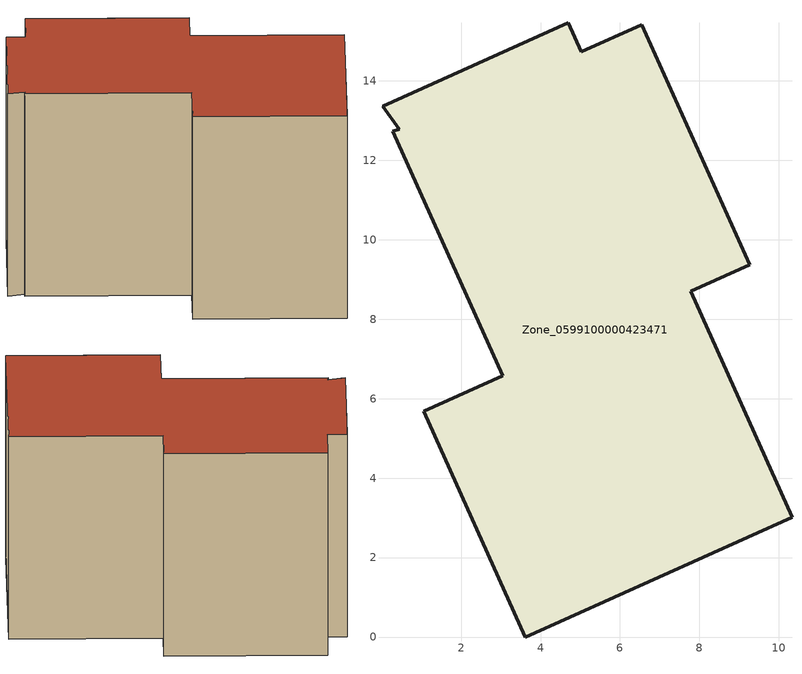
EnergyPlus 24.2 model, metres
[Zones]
Zone_0599100000423471
 floor ground (C_G): 10.33,3.02 3.62,0 1.06,5.68 3.05,6.58 0.28,12.73 0.45,12.78 0.02,13.37 4.7,15.46 5.03,14.73 6.54,15.42 9.26,9.37 7.78,8.7 z0
 wall outside (C_F): 5.03,14.73 4.7,15.46 0.02,13.37 0.45,12.78 0.28,12.73 3.05,6.58 1.06,5.68 3.62,0 10.33,3.02 7.78,8.7 9.26,9.37 6.54,15.42 5.03,14.73 z0:9.11
 roof outside (C_R): 10.33,3.02 7.78,8.7 9.26,9.37 6.54,15.42 5.03,14.73 4.7,15.46 0.02,13.37 0.45,12.78 0.28,12.73 3.05,6.58 1.06,5.68 3.62,0 z9.11
[BUILDING]
Pand.0599100000423471: North Axis=0; Terrain=City; Loads Convergence Tolerance Value=0.04; Temperature Convergence Tolerance Value=0.4; Solar Distribution=FullExterior; Maximum Number of Warmup Days=25; Minimum Number of Warmup Days=1
[Site:Location]
Rotterdam.The.Hague.AP_ZH_NLD Design_Conditions: Latitude=51.96; Longitude=4.45; Time Zone=1; Elevation=-4.5
[SITE:GROUNDTEMPERATURE:BUILDINGSURFACE]
18, 18, 18, 18, 18, 18, 18, 18, 18, 18, 18, 18
[MATERIAL] Thermal Absorptance=0.9; Solar Absorptance=0.7; Visible Absorptance=0.7
Name | Roughness | Thickness | Conductivity | Density | Specific Heat
G.TI.2006-2014 | MediumSmooth | 0.15 | 0.06 | 540 | 1210
F.TI.2006-2014 | Rough | 0.3 | 0.12 | 1920 | 840
R.TI.2006-2014 | MediumRough | 0.2 | 0.08 | 1500 | 1000
[CONSTRUCTION]
C_G: G.TI.2006-2014
C_F: F.TI.2006-2014
C_R: R.TI.2006-2014
[ZONE]
Zone_0599100000423471: Type=1; Multiplier=1; Ceiling Height=Autocalculate; Volume=Autocalculate; Floor Area=autocalculate; Part of Total Floor Area=Yes
[ZONEINFILTRATION:DESIGNFLOWRATE]
Infil_Zone_0599100000423471: Zone or ZoneList or Space or SpaceList=Zone_0599100000423471; Schedule=AlwaysOn; Design Flow Rate Calculation Method=Flow/Area; Flow Rate per Floor Area=0.0015; Constant Term Coefficient=1; Temperature Term Coefficient=0; Velocity Term Coefficient=0; Velocity Squared Term Coefficient=0
[HVACTEMPLATE:ZONE:IDEALLOADSAIRSYSTEM]
Zone_0599100000423471: Maximum Heating Supply Air Temperature=50; Minimum Cooling Supply Air Temperature=13; Maximum Heating Supply Air Humidity Ratio=0.0156; Minimum Cooling Supply Air Humidity Ratio=0.0077; Heating Limit=NoLimit; Cooling Limit=NoLimit; Dehumidification Control Type=ConstantSensibleHeatRatio; Cooling Sensible Heat Ratio=0.7; Dehumidification Setpoint=60; Humidification Control Type=None; Humidification Setpoint=30; Outdoor Air Method=None; Outdoor Air Flow Rate per Person=0.00944; Outdoor Air Flow Rate per Zone Floor Area=0; Outdoor Air Flow Rate per Zone=0; Demand Controlled Ventilation Type=None; Outdoor Air Economizer Type=NoEconomizer; Heat Recovery Type=None; Sensible Heat Recovery Effectiveness=0.7; Latent Heat Recovery Effectiveness=0.65
[ZONECONTROL:THERMOSTAT]
ThermostatControl_Zone_0599100000423471: Zone or ZoneList=Zone_0599100000423471; Control Type Schedule=DualSetpointControlType; Control 1=Thermostat_Zone_0599100000423471; Temperature Difference Between Cutout And Setpoint=0
[THERMOSTATSETPOINT:DUALSETPOINT]
Thermostat_Zone_0599100000423471: Heating Setpoint Temperature Schedule=HeatingSetpoint_Zone_0599100000423471; Cooling Setpoint Temperature Schedule=CoolingSetpoint_Zone_0599100000423471
[SCHEDULE:COMPACT]
HeatingSetpoint_Zone_0599100000423471: Through: 12/31, For: AllDays, Until: 24:00, 21
CoolingSetpoint_Zone_0599100000423471: Through: 12/31, For: AllDays, Until: 24:00, 24
DualSetpointControlType: Through: 12/31, For: AllDays, Until: 24:00, 4
AlwaysOn: Through: 12/31, For: AllDays, Until: 24:00, 1
